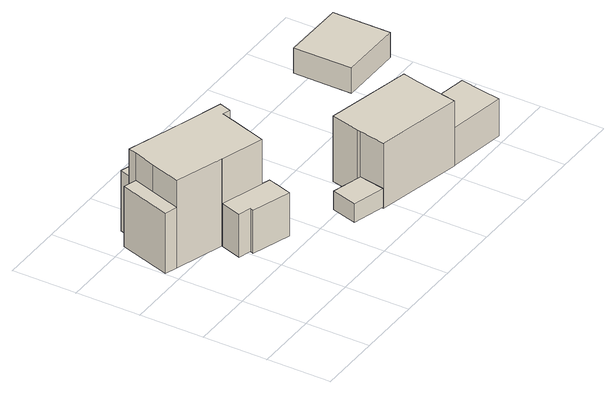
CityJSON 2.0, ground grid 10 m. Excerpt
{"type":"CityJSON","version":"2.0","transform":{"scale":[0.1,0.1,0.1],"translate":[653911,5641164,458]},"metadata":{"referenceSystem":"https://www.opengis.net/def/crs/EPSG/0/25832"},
"CityObjects":{
"building1":{"type":"Building","attributes":{"Gemeindeschluessel":"16071059","function":"31001_1000"},"address":[{"country":"Deutschland","locality":"Nauendorf"},{"country":"Deutschland","locality":"Nauendorf","thoroughfareNumber":"53","thoroughfareName":"Stiefelburg"}],"children":["building1-1","building1-2","building1-3","building1-4"]},
"building1-1":{"type":"BuildingPart","attributes":{"BezugspunktDach":"1000","measuredHeight":14.18},"parents":["building1"],"geometry":[{"type":"Solid","lod":"1","boundaries":[[[[0,1,2,3,4,5,6,7,8,9,10,11]],[[12,13,14,15,16,17,18,19,20,21,22,23]],[[12,23,11,10]],[[13,12,10,9]],[[14,13,9,8]],[[15,14,8,7]],[[16,15,7,6]],[[17,16,6,5]],[[18,17,5,4]],[[19,18,4,3]],[[20,19,3,2]],[[21,20,2,1]],[[22,21,1,0]],[[23,22,0,11]]]]}]},
"building1-2":{"type":"BuildingPart","attributes":{"BezugspunktDach":"1000","measuredHeight":9.83},"parents":["building1"],"geometry":[{"type":"Solid","lod":"1","boundaries":[[[[24,25,26,27]],[[28,13,23,29]],[[28,29,27,26]],[[13,28,26,25]],[[23,13,25,24]],[[29,23,24,27]]]]}]},
"building1-3":{"type":"BuildingPart","attributes":{"BezugspunktDach":"1000","measuredHeight":9.83},"parents":["building1"],"geometry":[{"type":"Solid","lod":"1","boundaries":[[[[30,31,32,33]],[[34,35,15,14]],[[34,14,33,32]],[[35,34,32,31]],[[15,35,31,30]],[[14,15,30,33]]]]}]},
"building1-4":{"type":"BuildingPart","attributes":{"BezugspunktDach":"1000","measuredHeight":6.97},"parents":["building1"],"geometry":[{"type":"Solid","lod":"1","boundaries":[[[[36,37,38,39,40,41,42,43,44]],[[21,45,20,46,47,48,49,50,51]],[[21,51,44,43]],[[45,21,43,42]],[[20,45,42,41]],[[46,20,41,40]],[[47,46,40,39]],[[48,47,39,38]],[[49,48,38,37]],[[50,49,37,36]],[[51,50,36,44]]]]}]},
"building2":{"type":"Building","attributes":{"Gemeindeschluessel":"16071059","BezugspunktDach":"1000","function":"31001_1310","measuredHeight":2.99},"address":[{"country":"Deutschland","locality":"Nauendorf"}],"geometry":[{"type":"Solid","lod":"1","boundaries":[[[[52,53,54,55]],[[56,57,58,59]],[[56,59,55,54]],[[57,56,54,53]],[[58,57,53,52]],[[59,58,52,55]]]]}]},
"building3":{"type":"Building","attributes":{"Gemeindeschluessel":"16071059","BezugspunktDach":"1000","function":"31001_1000","measuredHeight":10.52},"address":[{"country":"Deutschland","locality":"Nauendorf"},{"country":"Deutschland","locality":"Nauendorf","thoroughfareNumber":"53a","thoroughfareName":"Stiefelburg"}],"geometry":[{"type":"Solid","lod":"1","boundaries":[[[[60,61,62,63,64,65,66,67]],[[68,69,70,71,72,73,74,75]],[[68,75,67,66]],[[69,68,66,65]],[[70,69,65,64]],[[71,70,64,63]],[[72,71,63,62]],[[73,72,62,61]],[[74,73,61,60]],[[75,74,60,67]]]]}]},
"building4":{"type":"Building","attributes":{"Gemeindeschluessel":"16071059","BezugspunktDach":"1000","function":"31001_9998","measuredHeight":6.08},"address":[{"country":"Deutschland","locality":"Nauendorf"}],"geometry":[{"type":"Solid","lod":"1","boundaries":[[[[76,77,78,79,80]],[[81,82,83,84,85]],[[81,85,80,79]],[[82,81,79,78]],[[83,82,78,77]],[[84,83,77,76]],[[85,84,76,80]]]]}]},
"building5":{"type":"Building","attributes":{"Gemeindeschluessel":"16071059","BezugspunktDach":"1000","function":"31001_2000","measuredHeight":4.1},"address":[{"country":"Deutschland","locality":"Nauendorf"}],"geometry":[{"type":"Solid","lod":"1","boundaries":[[[[86,87,88,89]],[[90,91,92,93]],[[90,93,89,88]],[[91,90,88,87]],[[92,91,87,86]],[[93,92,86,89]]]]}]}
},
"vertices":[
[97,192,143],[97,191,143],[164,170,143],[179,217,143],[188,246,143],[200,242,143],[206,261,143],[142,281,143],[52,310,143],[48,297,143],[37,263,143],[22,216,143],[37,263,1],[48,297,1],[52,310,1],[142,281,1],[206,261,1],[200,242,1],[188,246,1],[179,217,1],[164,170,1],[97,191,1],[97,192,1],[22,216,1],
[22,216,99],[48,297,99],[27,303,99],[2,222,99],[27,303,1],[2,222,1],
[142,281,99],[147,297,99],[57,326,99],[52,310,99],[57,326,1],[147,297,1],
[106,152,71],[104,147,71],[165,127,71],[171,146,71],[177,166,71],[164,170,71],[116,185,71],[97,191,71],[86,158,71],[116,185,1],[177,166,1],[171,146,1],[165,127,1],[104,147,1],[106,152,1],[86,158,1],
[276,48,41],[284,89,41],[236,102,41],[225,62,41],[236,102,11],[284,89,11],[276,48,11],[225,62,11],
[411,19,115],[420,65,115],[424,84,115],[430,110,115],[295,139,115],[285,94,115],[284,89,115],[276,48,115],[284,89,9],[285,94,9],[295,139,9],[430,110,9],[424,84,9],[420,65,9],[411,19,9],[276,48,9],
[501,4,71],[506,36,71],[512,69,71],[424,84,71],[411,19,71],[424,84,10],[512,69,10],[506,36,10],[501,4,10],[411,19,10],
[574,220,58],[574,310,58],[475,311,58],[475,220,58],[475,311,17],[574,310,17],[574,220,17],[475,220,17]
]}
